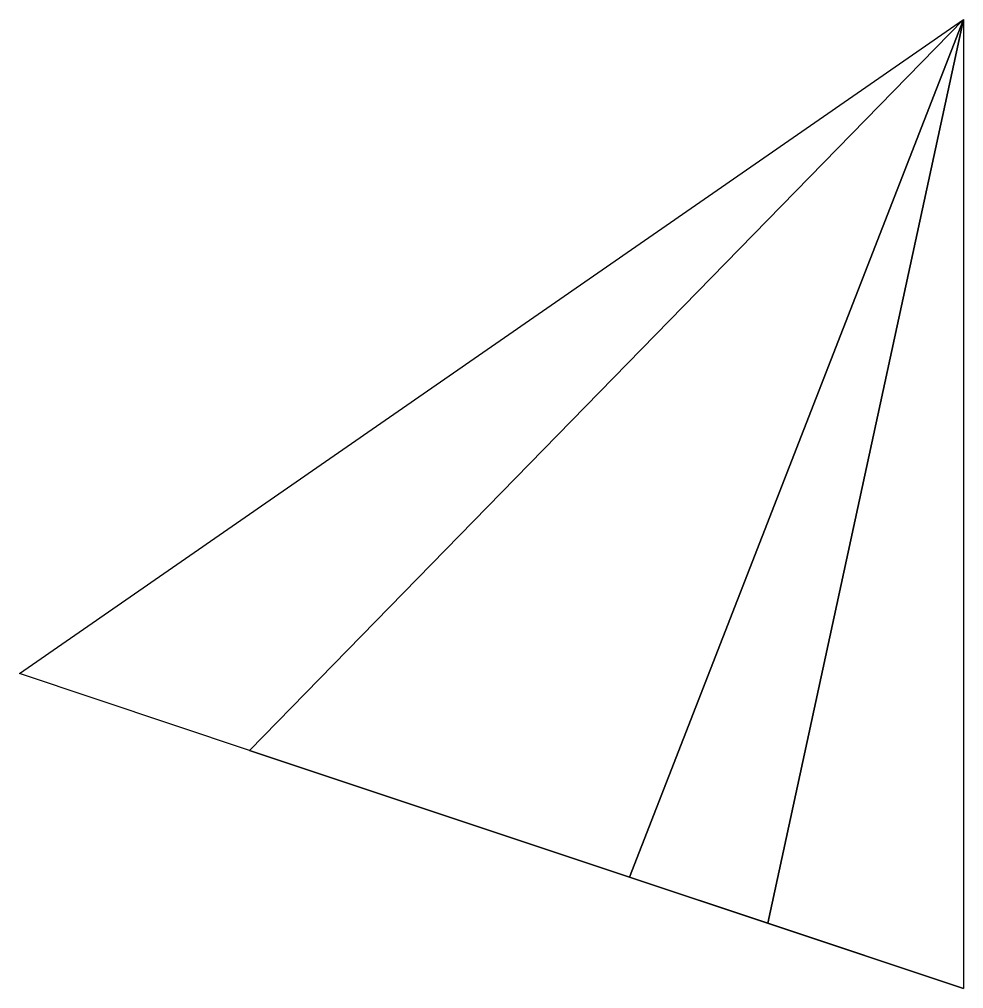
# Model space of a CAD drawing. Header units: inches. Extents: x 171 to 300, y 467 to 600.
import ezdxf

# ---------------------------------------------------------------- set-up
doc = ezdxf.new("R2010")
doc.units = ezdxf.units.IN
doc.header["$MEASUREMENT"] = 0
doc.layers.add('TRI-CRACK-FAN', color=1, linetype='Continuous')

msp = doc.modelspace()

# ---------------------------------------------------------------- linework, layer by layer
at = {"layer": 'TRI-CRACK-FAN', "color": 3, "true_color": 0x00ff00}
for points in [[(170.86, 510.51, 900), (300, 600, 900), (202.34, 500, 900), (170.86, 510.51, 900)], [(202.34, 500, 900), (300, 600, 900), (254.29, 482.66, 900), (202.34, 500, 900)], [(254.29, 482.66, 900), (300, 600, 900), (273.24, 476.34, 900), (254.29, 482.66, 900)], [(273.24, 476.34, 900), (300, 600, 900), (300, 467.4, 900), (273.24, 476.34, 900)], [(202.34, 500, 900), (254.29, 482.66, 900), (300, 467.4, 900), (202.34, 500, 900)], [(254.29, 482.66, 900), (273.24, 476.34, 900), (300, 467.4, 900), (254.29, 482.66, 900)]]:
    msp.add_3dface(points, dxfattribs=at)

doc.saveas('drawing.dxf')
